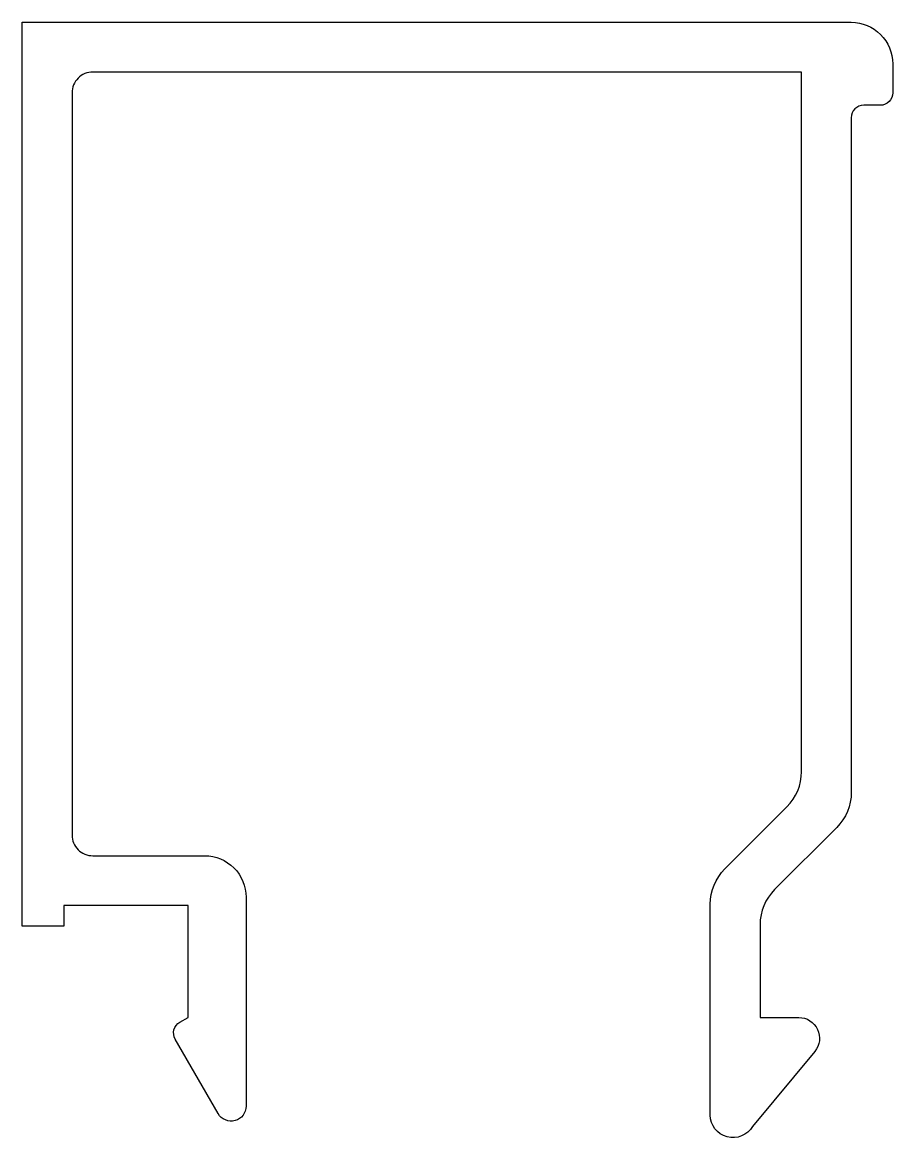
# Model space of a CAD drawing. Extents: x 892.2 to 913.2, y -14.7 to 12.2.
import ezdxf

# ---------------------------------------------------------------- set-up
doc = ezdxf.new("R2010")
doc.units = 0
doc.header["$LTSCALE"] = 15
doc.layers.add('NEW_PROFILES', color=5, linetype='CONTINUOUS')

msp = doc.modelspace()

# ---------------------------------------------------------------- linework, layer by layer
at = {"layer": 'NEW_PROFILES', "color": 0, "ltscale": 5}
msp.add_lwpolyline([(913.196, 11.161), (913.196, 10.461, -0.414214), (912.896, 10.161), (912.496, 10.161, 0.414214), (912.196, 9.861), (912.196, -6.409, -0.198912), (911.845, -7.257), (910.348, -8.755, 0.198912), (909.996, -9.603), (909.996, -11.839), (910.931, -11.839, -0.635236), (911.315, -12.658), (909.815, -14.466, -0.767327), (908.796, -14.193), (908.796, -9.106, -0.198912), (909.148, -8.257), (910.645, -6.76, 0.198912), (910.996, -5.912), (910.996, 10.961), (893.896, 10.961, 0.414214), (893.396, 10.461), (893.396, -7.439, 0.414214), (893.896, -7.939), (896.596, -7.939, -0.414214), (897.596, -8.939), (897.596, -13.978, -0.767327), (896.922, -14.158), (895.886, -12.364, -0.414214), (895.996, -11.954), (896.196, -11.839), (896.196, -9.139), (893.196, -9.139), (893.196, -9.639), (892.196, -9.639), (892.196, 12.161), (912.196, 12.161, -0.414214)], format="xyb", close=True, dxfattribs=at)

doc.saveas('drawing.dxf')
